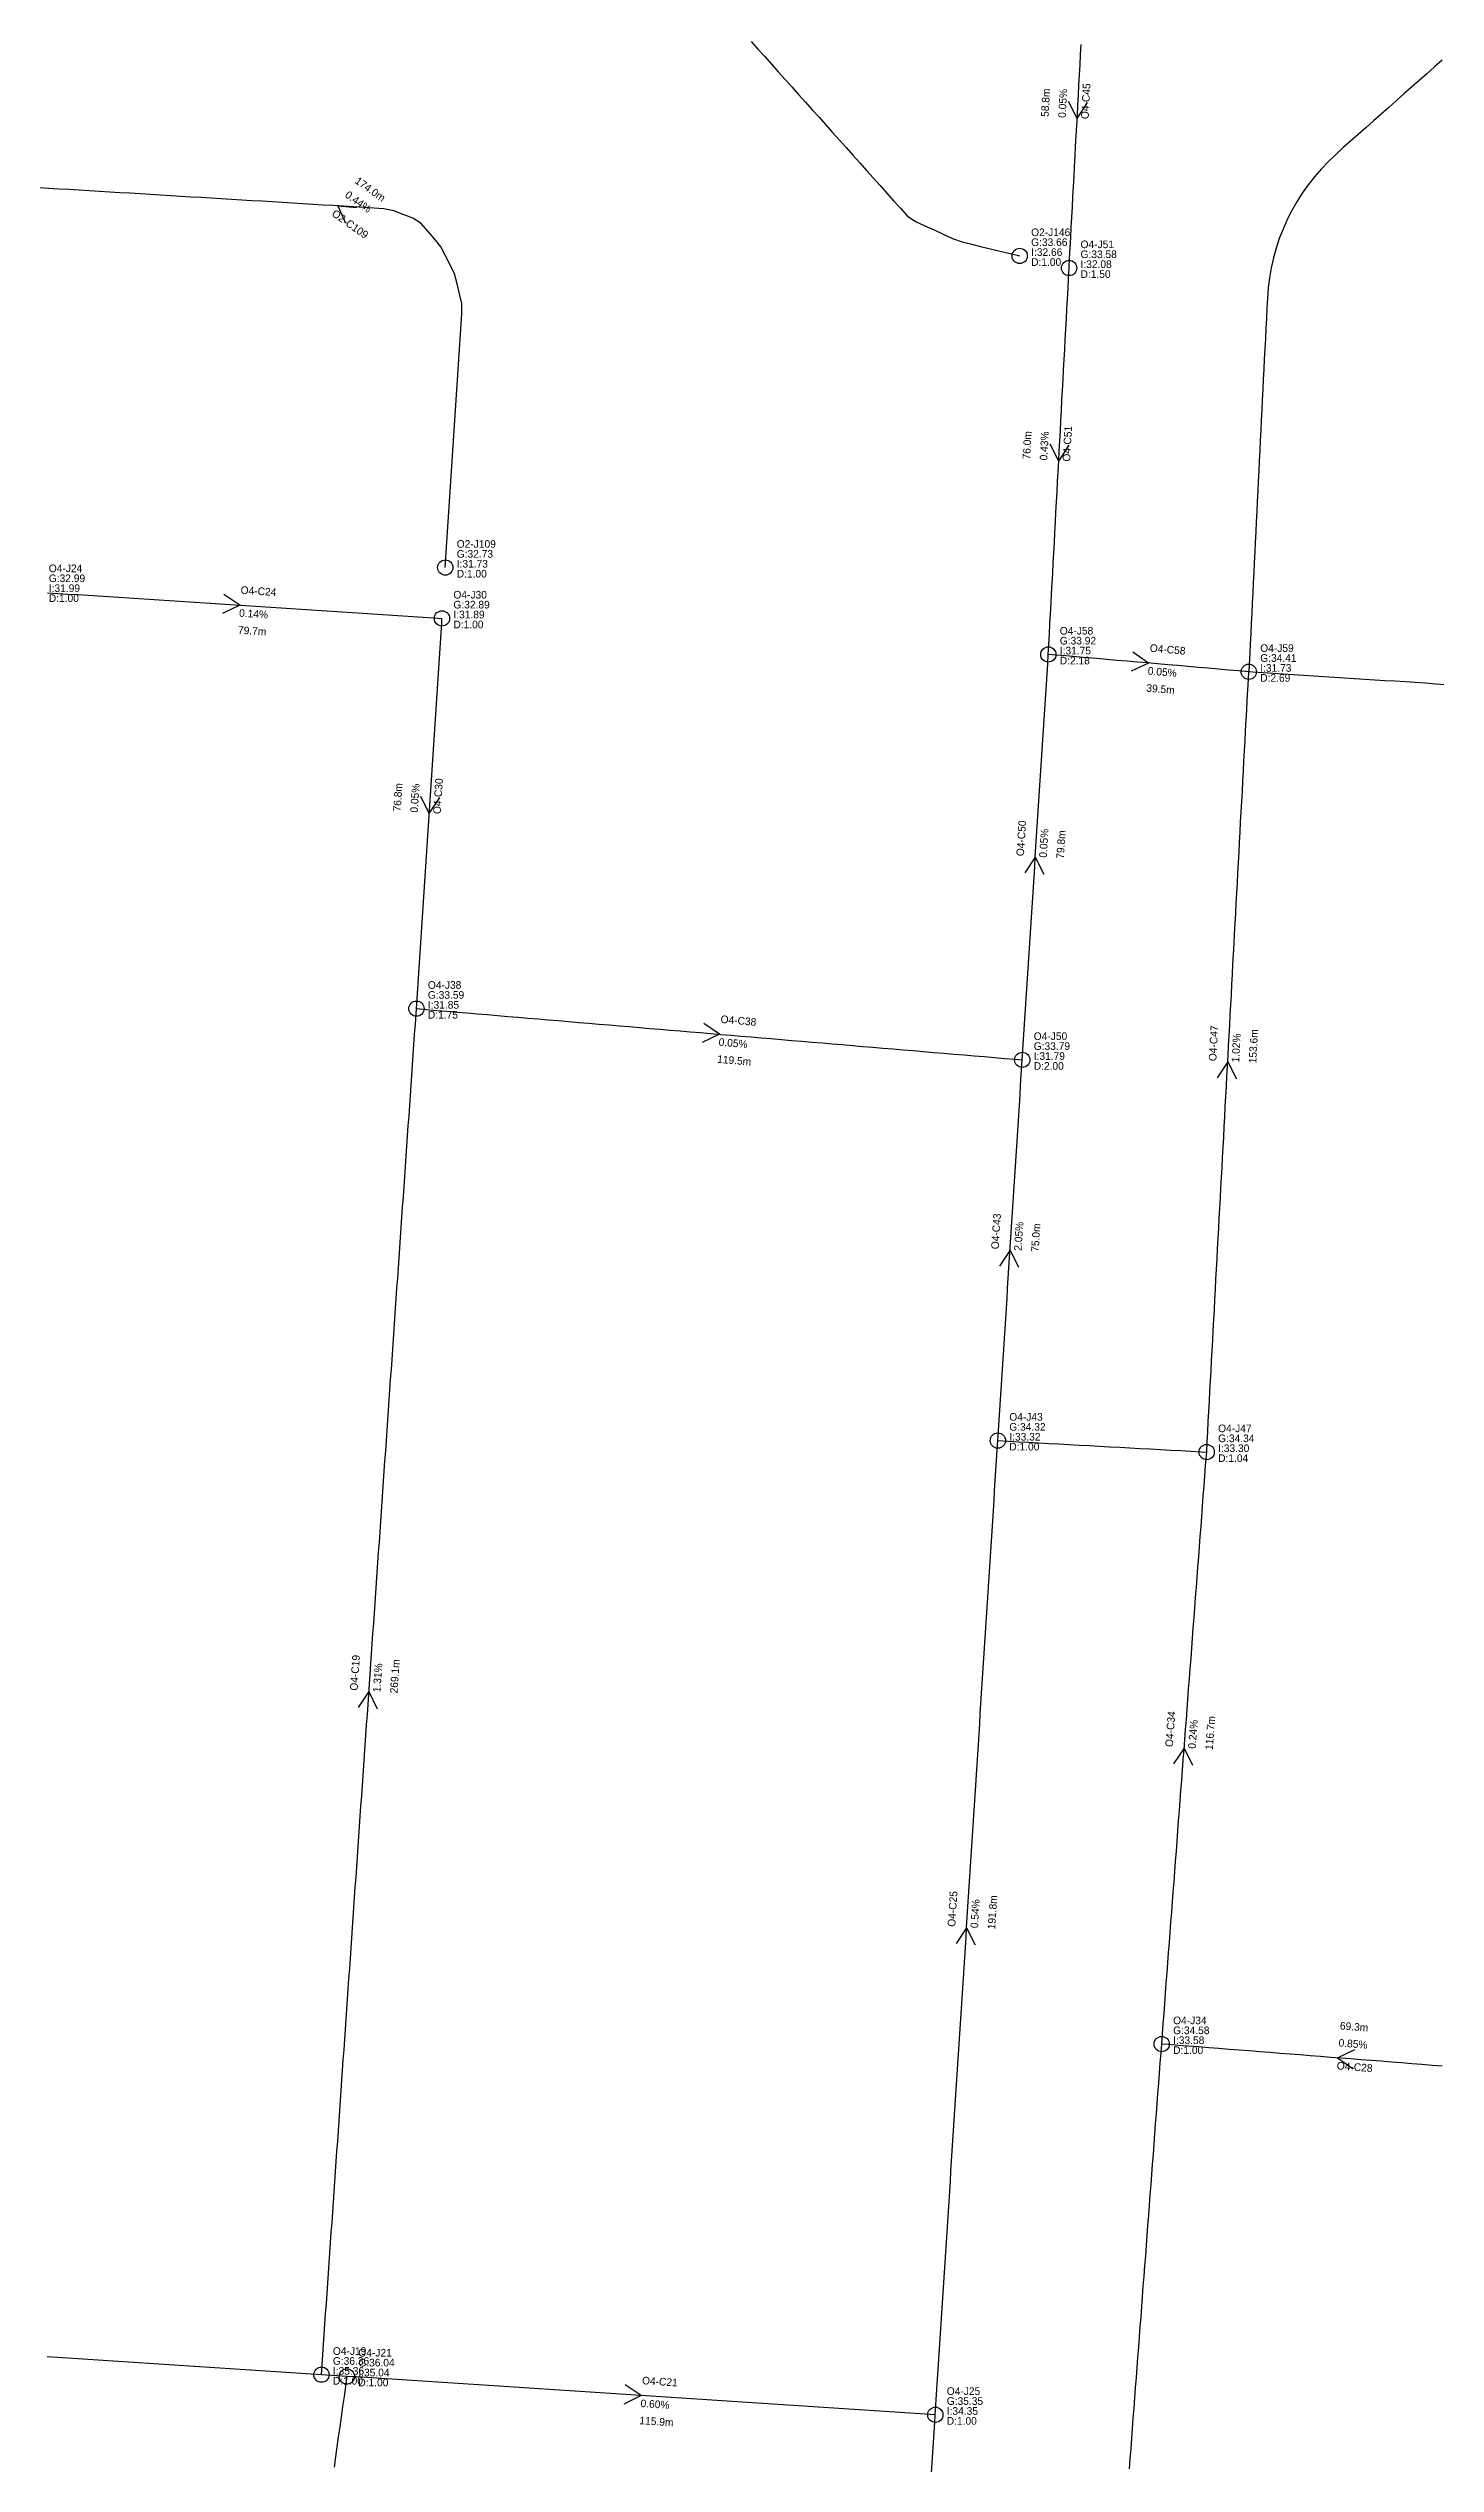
# Model space of a CAD drawing. Header units: metres. Extents: x 607160 to 610559, y 2613470 to 2618337.
# Drawn here: x 608507.8 to 608780.5, y 2615690.4 to 2616165 of the extents above; entities that cross this region are included whole.
import ezdxf

# ---------------------------------------------------------------- set-up
doc = ezdxf.new("R2010")
doc.units = ezdxf.units.M
for name, color, linetype in [('SW-DRAIN-LABELS', 3, 'Continuous'), ('SW-DRAIN-ORPHAN', 8, 'Continuous'), ('SW-DRAIN-SUB-02', 2, 'Continuous'), ('SW-DRAIN-SUB-04', 4, 'Continuous'), ('SW-JUNCTIONS', 7, 'Continuous')]:
    doc.layers.add(name, color=color, linetype=linetype)

msp = doc.modelspace()

# ---------------------------------------------------------------- linework, layer by layer
at = {"layer": 'SW-DRAIN-ORPHAN'}
for points in [[(608694.46, 2615891.41), (608696.46, 2615891.3), (608698.46, 2615891.19), (608700.45, 2615891.08), (608702.45, 2615890.97), (608704.45, 2615890.86), (608706.45, 2615890.75), (608708.44, 2615890.64), (608710.44, 2615890.53), (608712.44, 2615890.42), (608714.43, 2615890.31), (608716.43, 2615890.2), (608718.43, 2615890.09), (608720.42, 2615889.98), (608722.42, 2615889.87), (608724.42, 2615889.76), (608726.42, 2615889.65), (608728.41, 2615889.54), (608730.41, 2615889.43), (608732.41, 2615889.32), (608734.4, 2615889.21), (608735.5, 2615889.15)], [(608561.52, 2615707.85), (608559.52, 2615707.98), (608557.52, 2615708.11), (608555.53, 2615708.24), (608553.53, 2615708.37), (608551.54, 2615708.5), (608549.54, 2615708.63), (608547.55, 2615708.76), (608545.55, 2615708.89), (608543.55, 2615709.02), (608541.56, 2615709.16), (608539.56, 2615709.29), (608537.57, 2615709.42), (608535.57, 2615709.55), (608533.58, 2615709.68), (608531.58, 2615709.81), (608529.58, 2615709.94), (608527.59, 2615710.07), (608525.59, 2615710.2), (608523.6, 2615710.33), (608521.6, 2615710.46), (608519.61, 2615710.59), (608517.61, 2615710.72), (608515.61, 2615710.85), (608513.62, 2615710.98), (608511.62, 2615711.11), (608509.63, 2615711.24), (608507.63, 2615711.37)], [(608566.52, 2615707.52), (608564.52, 2615707.65), (608562.53, 2615707.78), (608561.52, 2615707.85)]]:
    msp.add_lwpolyline(points, dxfattribs=at)
at = {"layer": 'SW-DRAIN-SUB-02'}
for q in [(608568.45, 2616133.68), (608566.28, 2616130.62)]:
    msp.add_line((608564.71, 2616134.03), q, dxfattribs=at)
for points in [[(608645.98, 2616166.34), (608647.31, 2616164.85), (608648.64, 2616163.36), (608649.98, 2616161.87), (608651.31, 2616160.38), (608652.64, 2616158.89), (608653.98, 2616157.4), (608655.31, 2616155.91), (608656.65, 2616154.42), (608657.98, 2616152.93), (608659.31, 2616151.44), (608660.65, 2616149.95), (608661.98, 2616148.46), (608663.31, 2616146.96), (608664.65, 2616145.47), (608665.98, 2616143.98), (608667.32, 2616142.49), (608668.65, 2616141), (608669.98, 2616139.51), (608671.32, 2616138.02), (608672.65, 2616136.53), (608673.98, 2616135.04), (608675.32, 2616133.55), (608676.65, 2616132.06), (608678.27, 2616130.96), (608680.09, 2616130.12), (608681.91, 2616129.29), (608683.72, 2616128.46), (608685.54, 2616127.62), (608687.42, 2616126.95), (608689.36, 2616126.48), (608691.3, 2616126), (608693.25, 2616125.53), (608695.19, 2616125.06), (608697.13, 2616124.58), (608698.75, 2616124.19)], [(608585.86, 2616062.95), (608585.86, 2616062.95), (608585.99, 2616064.94), (608586.12, 2616066.94), (608586.25, 2616068.93), (608586.38, 2616070.93), (608586.51, 2616072.92), (608586.64, 2616074.92), (608586.77, 2616076.92), (608586.9, 2616078.91), (608587.03, 2616080.91), (608587.17, 2616082.9), (608587.3, 2616084.9), (608587.43, 2616086.89), (608587.56, 2616088.89), (608587.69, 2616090.89), (608587.82, 2616092.88), (608587.95, 2616094.88), (608588.08, 2616096.87), (608588.21, 2616098.87), (608588.34, 2616100.86), (608588.47, 2616102.86), (608588.6, 2616104.86), (608588.73, 2616106.85), (608588.86, 2616108.85), (608588.99, 2616110.84), (608589.12, 2616112.84), (608589.14, 2616114.82), (608588.66, 2616116.77), (608588.18, 2616118.71), (608587.7, 2616120.65), (608586.8, 2616122.43), (608585.89, 2616124.21), (608584.98, 2616125.99), (608583.75, 2616127.56), (608582.44, 2616129.07), (608581.12, 2616130.57), (608579.47, 2616131.6), (608577.6, 2616132.33), (608575.74, 2616133.06), (608573.81, 2616133.47), (608571.81, 2616133.6), (608569.82, 2616133.72), (608567.82, 2616133.84), (608565.83, 2616133.96), (608563.83, 2616134.08), (608561.83, 2616134.2), (608559.84, 2616134.32), (608557.84, 2616134.44), (608555.84, 2616134.56), (608553.85, 2616134.68), (608551.85, 2616134.8), (608549.86, 2616134.93), (608547.86, 2616135.05), (608545.86, 2616135.17), (608543.87, 2616135.29), (608541.87, 2616135.41), (608539.87, 2616135.53), (608537.88, 2616135.65), (608535.88, 2616135.77), (608533.88, 2616135.89), (608531.89, 2616136.01), (608529.89, 2616136.14), (608527.9, 2616136.26), (608525.9, 2616136.38), (608523.9, 2616136.5), (608521.91, 2616136.62), (608519.91, 2616136.74), (608517.91, 2616136.86), (608515.92, 2616136.98), (608513.92, 2616137.1), (608511.92, 2616137.22), (608509.93, 2616137.34), (608507.93, 2616137.47), (608505.94, 2616137.59)]]:
    msp.add_lwpolyline(points, dxfattribs=at)
at = {"layer": 'SW-DRAIN-SUB-04'}
for p, q in [((608710.04, 2616151.17), (608708.35, 2616154.52)), ((608710.04, 2616151.17), (608712.09, 2616154.31)), ((608706.42, 2616083.86), (608704.72, 2616087.2)), ((608706.42, 2616083.86), (608708.47, 2616087)), ((608545.45, 2616055.56), (608542.09, 2616053.9)), ((608545.45, 2616055.56), (608542.33, 2616057.64)), ((608724.08, 2616044.19), (608721, 2616046.33)), ((608724.08, 2616044.19), (608720.68, 2616042.6)), ((608582.7, 2616014.62), (608581.04, 2616017.99)), ((608582.7, 2616014.62), (608584.78, 2616017.74)), ((608701.82, 2616006.06), (608699.74, 2616002.94)), ((608701.82, 2616006.06), (608703.48, 2616002.7)), ((608639.73, 2615971.25), (608636.65, 2615973.39)), ((608639.73, 2615971.25), (608636.33, 2615969.66)), ((608739.64, 2615965.81), (608737.59, 2615962.67)), ((608739.64, 2615965.81), (608741.33, 2615962.47)), ((608696.86, 2615928.81), (608694.78, 2615925.69)), ((608696.86, 2615928.81), (608698.53, 2615925.45)), ((608570.85, 2615842.07), (608568.76, 2615838.96)), ((608570.85, 2615842.07), (608572.5, 2615838.7)), ((608731.08, 2615830.98), (608728.96, 2615827.89)), ((608731.08, 2615830.98), (608732.7, 2615827.6)), ((608688.32, 2615795.69), (608686.24, 2615792.57)), ((608688.32, 2615795.69), (608689.98, 2615792.33)), ((608761.2, 2615770.1), (608764.59, 2615771.72)), ((608761.2, 2615770.1), (608764.29, 2615767.98)), ((608624.34, 2615703.75), (608620.98, 2615702.09)), ((608624.34, 2615703.75), (608621.23, 2615705.83))]:
    msp.add_line(p, q, dxfattribs=at)
for points in [[(608708.46, 2616121.82), (608708.57, 2616123.81), (608708.68, 2616125.81), (608708.79, 2616127.81), (608708.89, 2616129.81), (608709, 2616131.8), (608709.11, 2616133.8), (608709.22, 2616135.8), (608709.32, 2616137.79), (608709.43, 2616139.79), (608709.54, 2616141.79), (608709.65, 2616143.79), (608709.75, 2616145.78), (608709.86, 2616147.78), (608709.97, 2616149.78), (608710.08, 2616151.77), (608710.18, 2616153.77), (608710.29, 2616155.77), (608710.4, 2616157.77), (608710.51, 2616159.76), (608710.61, 2616161.76), (608710.72, 2616163.76), (608710.83, 2616165.75)], [(608781.75, 2616162.65), (608780.26, 2616161.32), (608778.76, 2616160), (608777.26, 2616158.67), (608775.76, 2616157.34), (608774.26, 2616156.02), (608772.77, 2616154.69), (608771.27, 2616153.37), (608769.77, 2616152.04), (608768.27, 2616150.72), (608766.77, 2616149.39), (608765.28, 2616148.07), (608763.78, 2616146.74), (608762.28, 2616145.42), (608760.81, 2616144.06), (608759.39, 2616142.65), (608757.97, 2616141.24), (608756.69, 2616139.71), (608755.46, 2616138.14), (608754.25, 2616136.54), (608753.24, 2616134.82), (608752.22, 2616133.1), (608751.32, 2616131.32), (608750.53, 2616129.48), (608749.75, 2616127.64), (608749.18, 2616125.72), (608748.64, 2616123.8), (608748.16, 2616121.86), (608747.88, 2616119.88), (608747.59, 2616117.9), (608747.43, 2616115.91), (608747.33, 2616113.91), (608747.23, 2616111.91), (608747.13, 2616109.92), (608747.03, 2616107.92), (608746.93, 2616105.92), (608746.83, 2616103.92), (608746.73, 2616101.93), (608746.63, 2616099.93), (608746.53, 2616097.93), (608746.43, 2616095.93), (608746.33, 2616093.94), (608746.24, 2616091.94), (608746.14, 2616089.94), (608746.04, 2616087.94), (608745.94, 2616085.95), (608745.84, 2616083.95), (608745.74, 2616081.95), (608745.64, 2616079.95), (608745.54, 2616077.95), (608745.44, 2616075.96), (608745.34, 2616073.96), (608745.24, 2616071.96), (608745.14, 2616069.96), (608745.04, 2616067.97), (608744.94, 2616065.97), (608744.84, 2616063.97), (608744.75, 2616061.97), (608744.65, 2616059.98), (608744.55, 2616057.98), (608744.45, 2616055.98), (608744.35, 2616053.98), (608744.25, 2616051.99), (608744.15, 2616049.99), (608744.05, 2616047.99), (608743.95, 2616045.99), (608743.85, 2616044), (608743.78, 2616042.48)], [(608704.38, 2616045.89), (608704.49, 2616047.89), (608704.59, 2616049.89), (608704.7, 2616051.89), (608704.81, 2616053.88), (608704.92, 2616055.88), (608705.02, 2616057.88), (608705.13, 2616059.87), (608705.24, 2616061.87), (608705.35, 2616063.87), (608705.45, 2616065.87), (608705.56, 2616067.86), (608705.67, 2616069.86), (608705.78, 2616071.86), (608705.88, 2616073.85), (608705.99, 2616075.85), (608706.1, 2616077.85), (608706.2, 2616079.85), (608706.31, 2616081.84), (608706.42, 2616083.84), (608706.53, 2616085.84), (608706.63, 2616087.83), (608706.74, 2616089.83), (608706.85, 2616091.83), (608706.96, 2616093.82), (608707.06, 2616095.82), (608707.17, 2616097.82), (608707.28, 2616099.82), (608707.39, 2616101.81), (608707.49, 2616103.81), (608707.6, 2616105.81), (608707.71, 2616107.8), (608707.82, 2616109.8), (608707.92, 2616111.8), (608708.03, 2616113.8), (608708.14, 2616115.79), (608708.25, 2616117.79), (608708.35, 2616119.79), (608708.46, 2616121.82)], [(608507.69, 2616058.02), (608509.68, 2616057.89), (608511.68, 2616057.76), (608513.67, 2616057.63), (608515.67, 2616057.5), (608517.67, 2616057.37), (608519.66, 2616057.24), (608521.66, 2616057.11), (608523.65, 2616056.98), (608525.65, 2616056.85), (608527.64, 2616056.72), (608529.64, 2616056.59), (608531.64, 2616056.46), (608533.63, 2616056.33), (608535.63, 2616056.2), (608537.62, 2616056.07), (608539.62, 2616055.94), (608541.61, 2616055.81), (608543.61, 2616055.68), (608545.61, 2616055.55), (608547.6, 2616055.42), (608549.6, 2616055.29), (608551.59, 2616055.16), (608553.59, 2616055.03), (608555.59, 2616054.9), (608557.58, 2616054.77), (608559.58, 2616054.64), (608561.57, 2616054.51), (608563.57, 2616054.38), (608565.56, 2616054.25), (608567.56, 2616054.12), (608569.56, 2616053.99), (608571.55, 2616053.86), (608573.55, 2616053.73), (608575.54, 2616053.6), (608577.54, 2616053.47), (608579.53, 2616053.34), (608581.53, 2616053.21), (608583.53, 2616053.08), (608585.21, 2616052.97)], [(608580.19, 2615976.28), (608580.32, 2615978.28), (608580.45, 2615980.27), (608580.58, 2615982.27), (608580.71, 2615984.27), (608580.84, 2615986.26), (608580.97, 2615988.26), (608581.11, 2615990.25), (608581.24, 2615992.25), (608581.37, 2615994.24), (608581.5, 2615996.24), (608581.63, 2615998.24), (608581.76, 2616000.23), (608581.89, 2616002.23), (608582.02, 2616004.22), (608582.15, 2616006.22), (608582.28, 2616008.21), (608582.41, 2616010.21), (608582.54, 2616012.21), (608582.67, 2616014.2), (608582.8, 2616016.2), (608582.93, 2616018.19), (608583.06, 2616020.19), (608583.19, 2616022.18), (608583.33, 2616024.18), (608583.46, 2616026.18), (608583.59, 2616028.17), (608583.72, 2616030.17), (608583.85, 2616032.16), (608583.98, 2616034.16), (608584.11, 2616036.16), (608584.24, 2616038.15), (608584.37, 2616040.15), (608584.5, 2616042.14), (608584.63, 2616044.14), (608584.76, 2616046.13), (608584.89, 2616048.13), (608585.02, 2616050.13), (608585.15, 2616052.12), (608585.21, 2616052.97)], [(608699.26, 2615966.22), (608699.39, 2615968.22), (608699.52, 2615970.21), (608699.65, 2615972.21), (608699.77, 2615974.2), (608699.9, 2615976.2), (608700.03, 2615978.2), (608700.16, 2615980.19), (608700.29, 2615982.19), (608700.41, 2615984.18), (608700.54, 2615986.18), (608700.67, 2615988.18), (608700.8, 2615990.17), (608700.93, 2615992.17), (608701.06, 2615994.16), (608701.18, 2615996.16), (608701.31, 2615998.15), (608701.44, 2616000.15), (608701.57, 2616002.15), (608701.7, 2616004.14), (608701.82, 2616006.14), (608701.95, 2616008.13), (608702.08, 2616010.13), (608702.21, 2616012.13), (608702.34, 2616014.12), (608702.47, 2616016.12), (608702.59, 2616018.11), (608702.72, 2616020.11), (608702.85, 2616022.11), (608702.98, 2616024.1), (608703.11, 2616026.1), (608703.23, 2616028.09), (608703.36, 2616030.09), (608703.49, 2616032.08), (608703.62, 2616034.08), (608703.75, 2616036.08), (608703.88, 2616038.07), (608704, 2616040.07), (608704.13, 2616042.06), (608704.26, 2616044.06), (608704.38, 2616045.89)], [(608743.78, 2616042.48), (608741.78, 2616042.65), (608739.79, 2616042.82), (608737.8, 2616043), (608735.81, 2616043.17), (608733.81, 2616043.34), (608731.82, 2616043.52), (608729.83, 2616043.69), (608727.84, 2616043.86), (608725.84, 2616044.03), (608723.85, 2616044.21), (608721.86, 2616044.38), (608719.87, 2616044.55), (608717.87, 2616044.72), (608715.88, 2616044.9), (608713.89, 2616045.07), (608711.9, 2616045.24), (608709.9, 2616045.42), (608707.91, 2616045.59), (608705.92, 2616045.76), (608704.38, 2616045.89)], [(608735.5, 2615889.15), (608735.6, 2615891.14), (608735.71, 2615893.14), (608735.82, 2615895.14), (608735.93, 2615897.14), (608736.04, 2615899.13), (608736.14, 2615901.13), (608736.25, 2615903.13), (608736.36, 2615905.12), (608736.47, 2615907.12), (608736.57, 2615909.12), (608736.68, 2615911.12), (608736.79, 2615913.11), (608736.9, 2615915.11), (608737.01, 2615917.11), (608737.11, 2615919.1), (608737.22, 2615921.1), (608737.33, 2615923.1), (608737.44, 2615925.09), (608737.55, 2615927.09), (608737.65, 2615929.09), (608737.76, 2615931.09), (608737.87, 2615933.08), (608737.98, 2615935.08), (608738.08, 2615937.08), (608738.19, 2615939.07), (608738.3, 2615941.07), (608738.41, 2615943.07), (608738.52, 2615945.07), (608738.62, 2615947.06), (608738.73, 2615949.06), (608738.84, 2615951.06), (608738.95, 2615953.05), (608739.05, 2615955.05), (608739.16, 2615957.05), (608739.27, 2615959.05), (608739.38, 2615961.04), (608739.49, 2615963.04), (608739.59, 2615965.04), (608739.7, 2615967.03), (608739.81, 2615969.03), (608739.92, 2615971.03), (608740.03, 2615973.02), (608740.13, 2615975.02), (608740.24, 2615977.02), (608740.35, 2615979.02), (608740.46, 2615981.01), (608740.56, 2615983.01), (608740.67, 2615985.01), (608740.78, 2615987), (608740.89, 2615989), (608741, 2615991), (608741.1, 2615993), (608741.21, 2615994.99), (608741.32, 2615996.99), (608741.43, 2615998.99), (608741.54, 2616000.98), (608741.64, 2616002.98), (608741.75, 2616004.98), (608741.86, 2616006.98), (608741.97, 2616008.97), (608742.07, 2616010.97), (608742.18, 2616012.97), (608742.29, 2616014.96), (608742.4, 2616016.96), (608742.51, 2616018.96), (608742.61, 2616020.96), (608742.72, 2616022.95), (608742.83, 2616024.95), (608742.94, 2616026.95), (608743.05, 2616028.94), (608743.15, 2616030.94), (608743.26, 2616032.94), (608743.37, 2616034.93), (608743.48, 2616036.93), (608743.58, 2616038.93), (608743.69, 2616040.93), (608743.78, 2616042.48)], [(608782.49, 2616039.94), (608780.5, 2616040.07), (608778.5, 2616040.21), (608776.5, 2616040.34), (608774.51, 2616040.47), (608772.51, 2616040.6), (608770.52, 2616040.73), (608768.52, 2616040.86), (608766.53, 2616040.99), (608764.53, 2616041.12), (608762.53, 2616041.25), (608760.54, 2616041.38), (608758.54, 2616041.51), (608756.55, 2616041.64), (608754.55, 2616041.77), (608752.56, 2616041.9), (608750.56, 2616042.03), (608748.56, 2616042.17), (608746.57, 2616042.3), (608744.57, 2616042.43), (608743.78, 2616042.48)], [(608561.52, 2615707.85), (608561.65, 2615709.84), (608561.79, 2615711.84), (608561.93, 2615713.84), (608562.07, 2615715.83), (608562.21, 2615717.83), (608562.35, 2615719.82), (608562.49, 2615721.82), (608562.63, 2615723.81), (608562.77, 2615725.81), (608562.9, 2615727.8), (608563.04, 2615729.8), (608563.18, 2615731.79), (608563.32, 2615733.79), (608563.46, 2615735.78), (608563.6, 2615737.78), (608563.74, 2615739.77), (608563.88, 2615741.77), (608564.01, 2615743.76), (608564.15, 2615745.76), (608564.29, 2615747.75), (608564.43, 2615749.75), (608564.57, 2615751.74), (608564.71, 2615753.74), (608564.85, 2615755.73), (608564.99, 2615757.73), (608565.13, 2615759.72), (608565.26, 2615761.72), (608565.4, 2615763.71), (608565.54, 2615765.71), (608565.68, 2615767.71), (608565.82, 2615769.7), (608565.96, 2615771.7), (608566.1, 2615773.69), (608566.24, 2615775.69), (608566.37, 2615777.68), (608566.51, 2615779.68), (608566.65, 2615781.67), (608566.79, 2615783.67), (608566.93, 2615785.66), (608567.07, 2615787.66), (608567.21, 2615789.65), (608567.35, 2615791.65), (608567.48, 2615793.64), (608567.62, 2615795.64), (608567.76, 2615797.63), (608567.9, 2615799.63), (608568.04, 2615801.62), (608568.18, 2615803.62), (608568.32, 2615805.61), (608568.46, 2615807.61), (608568.6, 2615809.6), (608568.73, 2615811.6), (608568.87, 2615813.59), (608569.01, 2615815.59), (608569.15, 2615817.58), (608569.29, 2615819.58), (608569.43, 2615821.57), (608569.57, 2615823.57), (608569.71, 2615825.57), (608569.84, 2615827.56), (608569.98, 2615829.56), (608570.12, 2615831.55), (608570.26, 2615833.55), (608570.4, 2615835.54), (608570.54, 2615837.54), (608570.68, 2615839.53), (608570.82, 2615841.53), (608570.95, 2615843.52), (608571.09, 2615845.52), (608571.23, 2615847.51), (608571.37, 2615849.51), (608571.51, 2615851.5), (608571.65, 2615853.5), (608571.79, 2615855.49), (608571.93, 2615857.49), (608572.07, 2615859.48), (608572.2, 2615861.48), (608572.34, 2615863.47), (608572.48, 2615865.47), (608572.62, 2615867.46), (608572.76, 2615869.46), (608572.9, 2615871.45), (608573.04, 2615873.45), (608573.18, 2615875.44), (608573.31, 2615877.44), (608573.45, 2615879.44), (608573.59, 2615881.43), (608573.73, 2615883.43), (608573.87, 2615885.42), (608574.01, 2615887.42), (608574.15, 2615889.41), (608574.29, 2615891.41), (608574.42, 2615893.4), (608574.56, 2615895.4), (608574.7, 2615897.39), (608574.84, 2615899.39), (608574.98, 2615901.38), (608575.12, 2615903.38), (608575.26, 2615905.37), (608575.4, 2615907.37), (608575.54, 2615909.36), (608575.67, 2615911.36), (608575.81, 2615913.35), (608575.95, 2615915.35), (608576.09, 2615917.34), (608576.23, 2615919.34), (608576.37, 2615921.33), (608576.51, 2615923.33), (608576.65, 2615925.32), (608576.78, 2615927.32), (608576.92, 2615929.31), (608577.06, 2615931.31), (608577.2, 2615933.3), (608577.34, 2615935.3), (608577.48, 2615937.3), (608577.62, 2615939.29), (608577.76, 2615941.29), (608577.9, 2615943.28), (608578.03, 2615945.28), (608578.17, 2615947.27), (608578.31, 2615949.27), (608578.45, 2615951.26), (608578.59, 2615953.26), (608578.73, 2615955.25), (608578.87, 2615957.25), (608579.01, 2615959.24), (608579.14, 2615961.24), (608579.28, 2615963.23), (608579.42, 2615965.23), (608579.56, 2615967.22), (608579.7, 2615969.22), (608579.84, 2615971.21), (608579.98, 2615973.21), (608580.12, 2615975.2), (608580.19, 2615976.28)], [(608580.19, 2615976.28), (608582.18, 2615976.11), (608584.18, 2615975.95), (608586.17, 2615975.78), (608588.16, 2615975.61), (608590.16, 2615975.44), (608592.15, 2615975.27), (608594.14, 2615975.1), (608596.13, 2615974.94), (608598.13, 2615974.77), (608600.12, 2615974.6), (608602.11, 2615974.43), (608604.11, 2615974.26), (608606.1, 2615974.09), (608608.09, 2615973.93), (608610.08, 2615973.76), (608612.08, 2615973.59), (608614.07, 2615973.42), (608616.06, 2615973.25), (608618.06, 2615973.08), (608620.05, 2615972.91), (608622.04, 2615972.75), (608624.03, 2615972.58), (608626.03, 2615972.41), (608628.02, 2615972.24), (608630.01, 2615972.07), (608632.01, 2615971.9), (608634, 2615971.74), (608635.99, 2615971.57), (608637.99, 2615971.4), (608639.98, 2615971.23), (608641.97, 2615971.06), (608643.96, 2615970.89), (608645.96, 2615970.73), (608647.95, 2615970.56), (608649.94, 2615970.39), (608651.94, 2615970.22), (608653.93, 2615970.05), (608655.92, 2615969.88), (608657.91, 2615969.71), (608659.91, 2615969.55), (608661.9, 2615969.38), (608663.89, 2615969.21), (608665.89, 2615969.04), (608667.88, 2615968.87), (608669.87, 2615968.7), (608671.86, 2615968.54), (608673.86, 2615968.37), (608675.85, 2615968.2), (608677.84, 2615968.03), (608679.84, 2615967.86), (608681.83, 2615967.69), (608683.82, 2615967.53), (608685.81, 2615967.36), (608687.81, 2615967.19), (608689.8, 2615967.02), (608691.79, 2615966.85), (608693.79, 2615966.68), (608695.78, 2615966.51), (608697.77, 2615966.35), (608699.26, 2615966.22)], [(608694.46, 2615891.41), (608694.59, 2615893.41), (608694.72, 2615895.4), (608694.85, 2615897.4), (608694.98, 2615899.39), (608695.1, 2615901.39), (608695.23, 2615903.39), (608695.36, 2615905.38), (608695.49, 2615907.38), (608695.62, 2615909.37), (608695.74, 2615911.37), (608695.87, 2615913.36), (608696, 2615915.36), (608696.13, 2615917.36), (608696.26, 2615919.35), (608696.38, 2615921.35), (608696.51, 2615923.34), (608696.64, 2615925.34), (608696.77, 2615927.34), (608696.9, 2615929.33), (608697.02, 2615931.33), (608697.15, 2615933.32), (608697.28, 2615935.32), (608697.41, 2615937.32), (608697.54, 2615939.31), (608697.66, 2615941.31), (608697.79, 2615943.3), (608697.92, 2615945.3), (608698.05, 2615947.29), (608698.18, 2615949.29), (608698.3, 2615951.29), (608698.43, 2615953.28), (608698.56, 2615955.28), (608698.69, 2615957.27), (608698.82, 2615959.27), (608698.94, 2615961.27), (608699.07, 2615963.26), (608699.2, 2615965.26), (608699.26, 2615966.22)], [(608682.17, 2615699.97), (608682.3, 2615701.96), (608682.43, 2615703.96), (608682.56, 2615705.96), (608682.69, 2615707.95), (608682.81, 2615709.95), (608682.94, 2615711.94), (608683.07, 2615713.94), (608683.2, 2615715.94), (608683.33, 2615717.93), (608683.45, 2615719.93), (608683.58, 2615721.92), (608683.71, 2615723.92), (608683.84, 2615725.92), (608683.97, 2615727.91), (608684.1, 2615729.91), (608684.22, 2615731.9), (608684.35, 2615733.9), (608684.48, 2615735.89), (608684.61, 2615737.89), (608684.74, 2615739.89), (608684.86, 2615741.88), (608684.99, 2615743.88), (608685.12, 2615745.87), (608685.25, 2615747.87), (608685.38, 2615749.87), (608685.5, 2615751.86), (608685.63, 2615753.86), (608685.76, 2615755.85), (608685.89, 2615757.85), (608686.02, 2615759.85), (608686.15, 2615761.84), (608686.27, 2615763.84), (608686.4, 2615765.83), (608686.53, 2615767.83), (608686.66, 2615769.82), (608686.79, 2615771.82), (608686.91, 2615773.82), (608687.04, 2615775.81), (608687.17, 2615777.81), (608687.3, 2615779.8), (608687.43, 2615781.8), (608687.56, 2615783.8), (608687.68, 2615785.79), (608687.81, 2615787.79), (608687.94, 2615789.78), (608688.07, 2615791.78), (608688.2, 2615793.78), (608688.32, 2615795.77), (608688.45, 2615797.77), (608688.58, 2615799.76), (608688.71, 2615801.76), (608688.84, 2615803.76), (608688.96, 2615805.75), (608689.09, 2615807.75), (608689.22, 2615809.74), (608689.35, 2615811.74), (608689.48, 2615813.73), (608689.61, 2615815.73), (608689.73, 2615817.73), (608689.86, 2615819.72), (608689.99, 2615821.72), (608690.12, 2615823.71), (608690.25, 2615825.71), (608690.37, 2615827.71), (608690.5, 2615829.7), (608690.63, 2615831.7), (608690.76, 2615833.69), (608690.89, 2615835.69), (608691.01, 2615837.69), (608691.14, 2615839.68), (608691.27, 2615841.68), (608691.4, 2615843.67), (608691.53, 2615845.67), (608691.66, 2615847.66), (608691.78, 2615849.66), (608691.91, 2615851.66), (608692.04, 2615853.65), (608692.17, 2615855.65), (608692.3, 2615857.64), (608692.42, 2615859.64), (608692.55, 2615861.64), (608692.68, 2615863.63), (608692.81, 2615865.63), (608692.94, 2615867.62), (608693.07, 2615869.62), (608693.19, 2615871.62), (608693.32, 2615873.61), (608693.45, 2615875.61), (608693.58, 2615877.6), (608693.71, 2615879.6), (608693.83, 2615881.59), (608693.96, 2615883.59), (608694.09, 2615885.59), (608694.22, 2615887.58), (608694.35, 2615889.58), (608694.46, 2615891.41)], [(608726.66, 2615772.82), (608726.82, 2615774.81), (608726.97, 2615776.81), (608727.12, 2615778.8), (608727.27, 2615780.79), (608727.42, 2615782.79), (608727.57, 2615784.78), (608727.72, 2615786.78), (608727.88, 2615788.77), (608728.03, 2615790.76), (608728.18, 2615792.76), (608728.33, 2615794.75), (608728.48, 2615796.75), (608728.63, 2615798.74), (608728.78, 2615800.74), (608728.94, 2615802.73), (608729.09, 2615804.72), (608729.24, 2615806.72), (608729.39, 2615808.71), (608729.54, 2615810.71), (608729.69, 2615812.7), (608729.84, 2615814.7), (608729.99, 2615816.69), (608730.15, 2615818.68), (608730.3, 2615820.68), (608730.45, 2615822.67), (608730.6, 2615824.67), (608730.75, 2615826.66), (608730.9, 2615828.66), (608731.05, 2615830.65), (608731.21, 2615832.64), (608731.36, 2615834.64), (608731.51, 2615836.63), (608731.66, 2615838.63), (608731.81, 2615840.62), (608731.96, 2615842.62), (608732.11, 2615844.61), (608732.27, 2615846.6), (608732.42, 2615848.6), (608732.57, 2615850.59), (608732.72, 2615852.59), (608732.87, 2615854.58), (608733.02, 2615856.58), (608733.17, 2615858.57), (608733.33, 2615860.56), (608733.48, 2615862.56), (608733.63, 2615864.55), (608733.78, 2615866.55), (608733.93, 2615868.54), (608734.08, 2615870.54), (608734.23, 2615872.53), (608734.39, 2615874.52), (608734.54, 2615876.52), (608734.69, 2615878.51), (608734.84, 2615880.51), (608734.99, 2615882.5), (608735.14, 2615884.5), (608735.29, 2615886.49), (608735.45, 2615888.48), (608735.5, 2615889.15)], [(608720.33, 2615689.33), (608720.48, 2615691.33), (608720.63, 2615693.32), (608720.78, 2615695.32), (608720.93, 2615697.31), (608721.08, 2615699.31), (608721.23, 2615701.3), (608721.39, 2615703.29), (608721.54, 2615705.29), (608721.69, 2615707.28), (608721.84, 2615709.28), (608721.99, 2615711.27), (608722.14, 2615713.27), (608722.29, 2615715.26), (608722.45, 2615717.25), (608722.6, 2615719.25), (608722.75, 2615721.24), (608722.9, 2615723.24), (608723.05, 2615725.23), (608723.2, 2615727.23), (608723.35, 2615729.22), (608723.51, 2615731.21), (608723.66, 2615733.21), (608723.81, 2615735.2), (608723.96, 2615737.2), (608724.11, 2615739.19), (608724.26, 2615741.19), (608724.41, 2615743.18), (608724.57, 2615745.17), (608724.72, 2615747.17), (608724.87, 2615749.16), (608725.02, 2615751.16), (608725.17, 2615753.15), (608725.32, 2615755.15), (608725.47, 2615757.14), (608725.63, 2615759.13), (608725.78, 2615761.13), (608725.93, 2615763.12), (608726.08, 2615765.12), (608726.23, 2615767.11), (608726.38, 2615769.11), (608726.53, 2615771.1), (608726.66, 2615772.82)], [(608781.79, 2615768.49), (608779.79, 2615768.64), (608777.8, 2615768.8), (608775.8, 2615768.96), (608773.81, 2615769.11), (608771.82, 2615769.27), (608769.82, 2615769.43), (608767.83, 2615769.58), (608765.83, 2615769.74), (608763.84, 2615769.9), (608761.85, 2615770.05), (608759.85, 2615770.21), (608757.86, 2615770.37), (608755.86, 2615770.52), (608753.87, 2615770.68), (608751.88, 2615770.84), (608749.88, 2615770.99), (608747.89, 2615771.15), (608745.9, 2615771.31), (608743.9, 2615771.46), (608741.91, 2615771.62), (608739.91, 2615771.78), (608737.92, 2615771.93), (608735.93, 2615772.09), (608733.93, 2615772.25), (608731.94, 2615772.4), (608729.94, 2615772.56), (608727.95, 2615772.72), (608726.66, 2615772.82)], [(608566.52, 2615707.52), (608566.24, 2615705.54), (608565.96, 2615703.56), (608565.68, 2615701.58), (608565.4, 2615699.6), (608565.12, 2615697.62), (608564.84, 2615695.64), (608564.57, 2615693.66), (608564.29, 2615691.68), (608564.01, 2615689.7)], [(608682.17, 2615699.97), (608680.18, 2615700.1), (608678.18, 2615700.23), (608676.19, 2615700.36), (608674.19, 2615700.49), (608672.19, 2615700.62), (608670.2, 2615700.75), (608668.2, 2615700.88), (608666.21, 2615701.01), (608664.21, 2615701.14), (608662.22, 2615701.27), (608660.22, 2615701.4), (608658.22, 2615701.53), (608656.23, 2615701.66), (608654.23, 2615701.79), (608652.24, 2615701.92), (608650.24, 2615702.05), (608648.25, 2615702.18), (608646.25, 2615702.31), (608644.25, 2615702.45), (608642.26, 2615702.58), (608640.26, 2615702.71), (608638.27, 2615702.84), (608636.27, 2615702.97), (608634.28, 2615703.1), (608632.28, 2615703.23), (608630.28, 2615703.36), (608628.29, 2615703.49), (608626.29, 2615703.62), (608624.3, 2615703.75), (608622.3, 2615703.88), (608620.31, 2615704.01), (608618.31, 2615704.14), (608616.31, 2615704.27), (608614.32, 2615704.4), (608612.32, 2615704.53), (608610.33, 2615704.66), (608608.33, 2615704.79), (608606.33, 2615704.92), (608604.34, 2615705.05), (608602.34, 2615705.18), (608600.35, 2615705.31), (608598.35, 2615705.44), (608596.36, 2615705.57), (608594.36, 2615705.7), (608592.36, 2615705.83), (608590.37, 2615705.96), (608588.37, 2615706.09), (608586.38, 2615706.22), (608584.38, 2615706.35), (608582.39, 2615706.49), (608580.39, 2615706.62), (608578.39, 2615706.75), (608576.4, 2615706.88), (608574.4, 2615707.01), (608572.41, 2615707.14), (608570.41, 2615707.27), (608568.42, 2615707.4), (608566.52, 2615707.52)], [(608681.44, 2615688.53), (608681.57, 2615690.53), (608681.7, 2615692.53), (608681.82, 2615694.52), (608681.95, 2615696.52), (608682.08, 2615698.51), (608682.17, 2615699.97)]]:
    msp.add_lwpolyline(points, dxfattribs=at)
at = {"layer": 'SW-JUNCTIONS'}
for centre in [(608698.75, 2616124.19), (608708.46, 2616121.82), (608585.86, 2616062.95), (608585.21, 2616052.97), (608704.38, 2616045.89), (608743.78, 2616042.48), (608580.19, 2615976.28), (608699.26, 2615966.22), (608694.46, 2615891.41), (608735.5, 2615889.15), (608726.66, 2615772.82), (608561.52, 2615707.85), (608566.52, 2615707.52), (608682.17, 2615699.97)]:
    msp.add_circle(centre, 1.5, dxfattribs=at)

# ---------------------------------------------------------------- texts
at = {"layer": 'SW-DRAIN-LABELS', "color": 2}
for s, rotation, p in [('58.8m', 86.9168, (608704.43, 2616151.48)), ('0.05%', 86.9168, (608707.8, 2616151.29)), ('174.0m', -35.2559, (608567.96, 2616138.62)), ('0.44%', -35.2559, (608566.01, 2616135.86)), ('76.0m', 86.9206, (608700.8, 2616084.16)), ('0.43%', 86.9206, (608704.17, 2616083.98)), ('0.14%', -3.7324, (608545.3, 2616053.31)), ('79.7m', -3.7324, (608545.08, 2616049.95)), ('39.5m', -4.9544, (608723.59, 2616038.58)), ('0.05%', -4.9544, (608723.88, 2616041.94)), ('76.8m', 86.2561, (608577.09, 2616014.99)), ('0.05%', 86.2561, (608580.45, 2616014.77)), ('0.05%', 86.325, (608704.06, 2616005.91)), ('79.8m', 86.325, (608707.43, 2616005.7)), ('0.05%', -4.8307, (608639.54, 2615969.01)), ('1.02%', 86.9089, (608741.88, 2615965.69)), ('153.6m', 86.9089, (608745.25, 2615965.51)), ('119.5m', -4.8307, (608639.25, 2615965.65)), ('2.05%', 86.3313, (608699.11, 2615928.67)), ('75.0m', 86.3313, (608702.48, 2615928.46)), ('1.31%', 86.0203, (608573.1, 2615841.91)), ('269.1m', 86.0203, (608576.46, 2615841.68)), ('0.24%', 85.6583, (608733.32, 2615830.81)), ('116.7m', 85.6583, (608736.69, 2615830.56)), ('0.54%', 86.3266, (608690.56, 2615795.55)), ('191.8m', 86.3266, (608693.93, 2615795.33)), ('0.85%', -4.4908, (608761.38, 2615772.35)), ('69.3m', -4.4908, (608761.64, 2615775.71)), ('0.60%', -3.7363, (608624.2, 2615701.5)), ('115.9m', -3.7363, (608623.98, 2615698.13))]:
    msp.add_text(s, height=1.5, rotation=rotation, dxfattribs=at).set_placement(p)
at = {"layer": 'SW-DRAIN-LABELS', "color": 3}
for s, rotation, p in [('O4-C45', 86.9168, (608712.29, 2616151.05)), ('O2-C109', -35.2559, (608563.41, 2616132.19)), ('O4-C51', 86.9206, (608708.67, 2616083.74)), ('O4-C24', -3.7324, (608545.6, 2616057.81)), ('O4-C58', -4.9544, (608724.27, 2616046.43)), ('O4-C30', 86.2561, (608584.95, 2616014.48)), ('O4-C50', 86.325, (608699.57, 2616006.2)), ('O4-C38', -4.8307, (608639.92, 2615973.49)), ('O4-C47', 86.9089, (608737.39, 2615965.93)), ('O4-C43', 86.3313, (608694.62, 2615928.96)), ('O4-C19', 86.0203, (608568.61, 2615842.22)), ('O4-C34', 85.6583, (608728.84, 2615831.15)), ('O4-C25', 86.3266, (608686.07, 2615795.83)), ('O4-C28', -4.4908, (608761.03, 2615767.86)), ('O4-C21', -3.7363, (608624.49, 2615705.99))]:
    msp.add_text(s, height=1.5, rotation=rotation, dxfattribs=at).set_placement(p)
at = {"layer": 'SW-DRAIN-LABELS', "color": 7}
for s, p in [('O2-J146', (608701, 2616128.09)), ('G:33.66', (608701, 2616126.14)), ('O4-J51', (608710.71, 2616125.72)), ('G:33.58', (608710.71, 2616123.77)), ('O2-J109', (608588.11, 2616066.85)), ('O4-J24', (608507.94, 2616062.05)), ('G:32.73', (608588.11, 2616064.9)), ('G:32.99', (608507.94, 2616060.1)), ('O4-J30', (608587.46, 2616056.87)), ('G:32.89', (608587.46, 2616054.92)), ('O4-J58', (608706.63, 2616049.79)), ('G:33.92', (608706.63, 2616047.84)), ('O4-J59', (608746.03, 2616046.38)), ('G:34.41', (608746.03, 2616044.43)), ('O4-J38', (608582.44, 2615980.18)), ('G:33.59', (608582.44, 2615978.23)), ('O4-J50', (608701.51, 2615970.12)), ('G:33.79', (608701.51, 2615968.17)), ('O4-J43', (608696.71, 2615895.31)), ('G:34.32', (608696.71, 2615893.36)), ('O4-J47', (608737.75, 2615893.05)), ('G:34.34', (608737.75, 2615891.1)), ('O4-J34', (608728.91, 2615776.72)), ('G:34.58', (608728.91, 2615774.77)), ('O4-J19', (608563.77, 2615711.75)), ('O4-J21', (608568.77, 2615711.42)), ('G:36.36', (608563.77, 2615709.8)), ('G:36.04', (608568.77, 2615709.47)), ('O4-J25', (608684.42, 2615703.87)), ('G:35.35', (608684.42, 2615701.92))]:
    msp.add_text(s, height=1.5, dxfattribs=at).set_placement(p)
at = {"layer": 'SW-DRAIN-LABELS', "color": 4}
for s, p in [('I:32.66', (608701, 2616124.19)), ('I:32.08', (608710.71, 2616121.82)), ('I:31.73', (608588.11, 2616062.95)), ('I:31.99', (608507.94, 2616058.15)), ('I:31.89', (608587.46, 2616052.97)), ('I:31.75', (608706.63, 2616045.89)), ('I:31.73', (608746.03, 2616042.48)), ('I:31.85', (608582.44, 2615976.28)), ('I:31.79', (608701.51, 2615966.22)), ('I:33.32', (608696.71, 2615891.41)), ('I:33.30', (608737.75, 2615889.15)), ('I:33.58', (608728.91, 2615772.82)), ('I:35.36', (608563.77, 2615707.85)), ('I:35.04', (608568.77, 2615707.52)), ('I:34.35', (608684.42, 2615699.97))]:
    msp.add_text(s, height=1.5, dxfattribs=at).set_placement(p)
at = {"layer": 'SW-DRAIN-LABELS', "color": 6}
for s, p in [('D:1.00', (608701, 2616122.24)), ('D:1.50', (608710.71, 2616119.87)), ('D:1.00', (608588.11, 2616061)), ('D:1.00', (608507.94, 2616056.2)), ('D:1.00', (608587.46, 2616051.02)), ('D:2.18', (608706.63, 2616043.94)), ('D:2.69', (608746.03, 2616040.53)), ('D:1.75', (608582.44, 2615974.33)), ('D:2.00', (608701.51, 2615964.27)), ('D:1.00', (608696.71, 2615889.46)), ('D:1.04', (608737.75, 2615887.2)), ('D:1.00', (608728.91, 2615770.87)), ('D:1.00', (608563.77, 2615705.9)), ('D:1.00', (608568.77, 2615705.57)), ('D:1.00', (608684.42, 2615698.02))]:
    msp.add_text(s, height=1.5, dxfattribs=at).set_placement(p)

doc.saveas('drawing.dxf')
